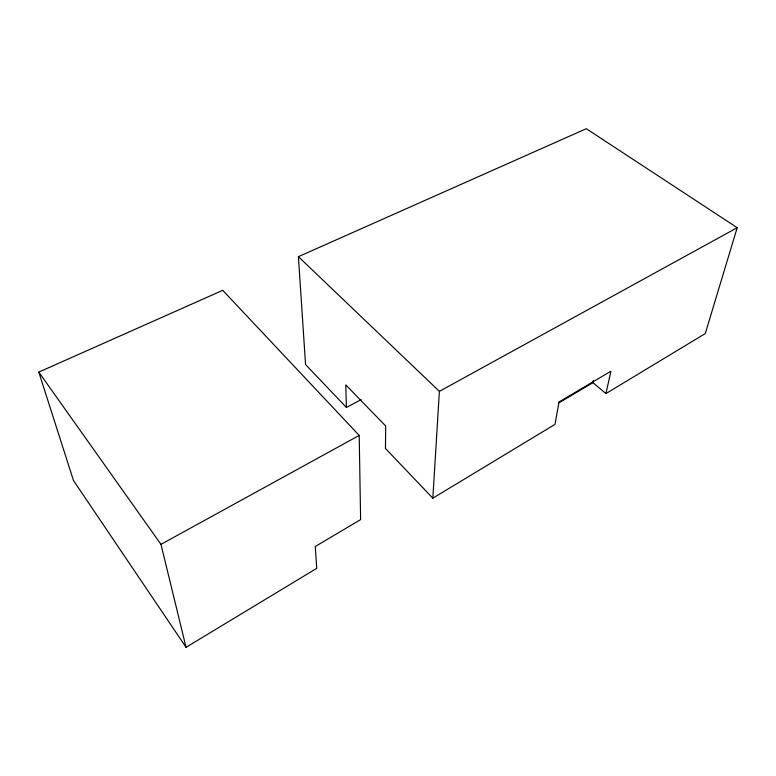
<?xml version="1.0" encoding="UTF-8"?>
<svg xmlns="http://www.w3.org/2000/svg" width="776" height="776" viewBox="0 0 776 776"><rect width="100%" height="100%" fill="white"/><g stroke="black" fill="none" stroke-linecap="round" stroke-linejoin="round"><path stroke-width="1.16" d="M605.94 393.587L610.925 371.2L559.001 401.987L554.995 424.365L432.824 498.192L439.391 391.356L298.411 256.681L586.297 128.7L737.2 227.698L705.268 333.564L605.94 393.587L592.951 382.665L593.436 380.308M186.056 647.3L316.744 568.333L315.24 546.517L360.617 519.61L359.21 435.423L222.731 290.331L38.8 372.102L73.477 480.519L186.056 647.3L160.971 544.364L38.8 372.102M558.72 402.977L592.951 382.665M160.971 544.364L359.21 435.423M439.391 391.356L737.2 227.698M298.411 256.681L305.55 364.545L346.426 407.468L361.209 399.601M432.824 498.192L385.459 448.45L385.682 426.005L345.776 384.896L346.426 407.468"/></g></svg>
